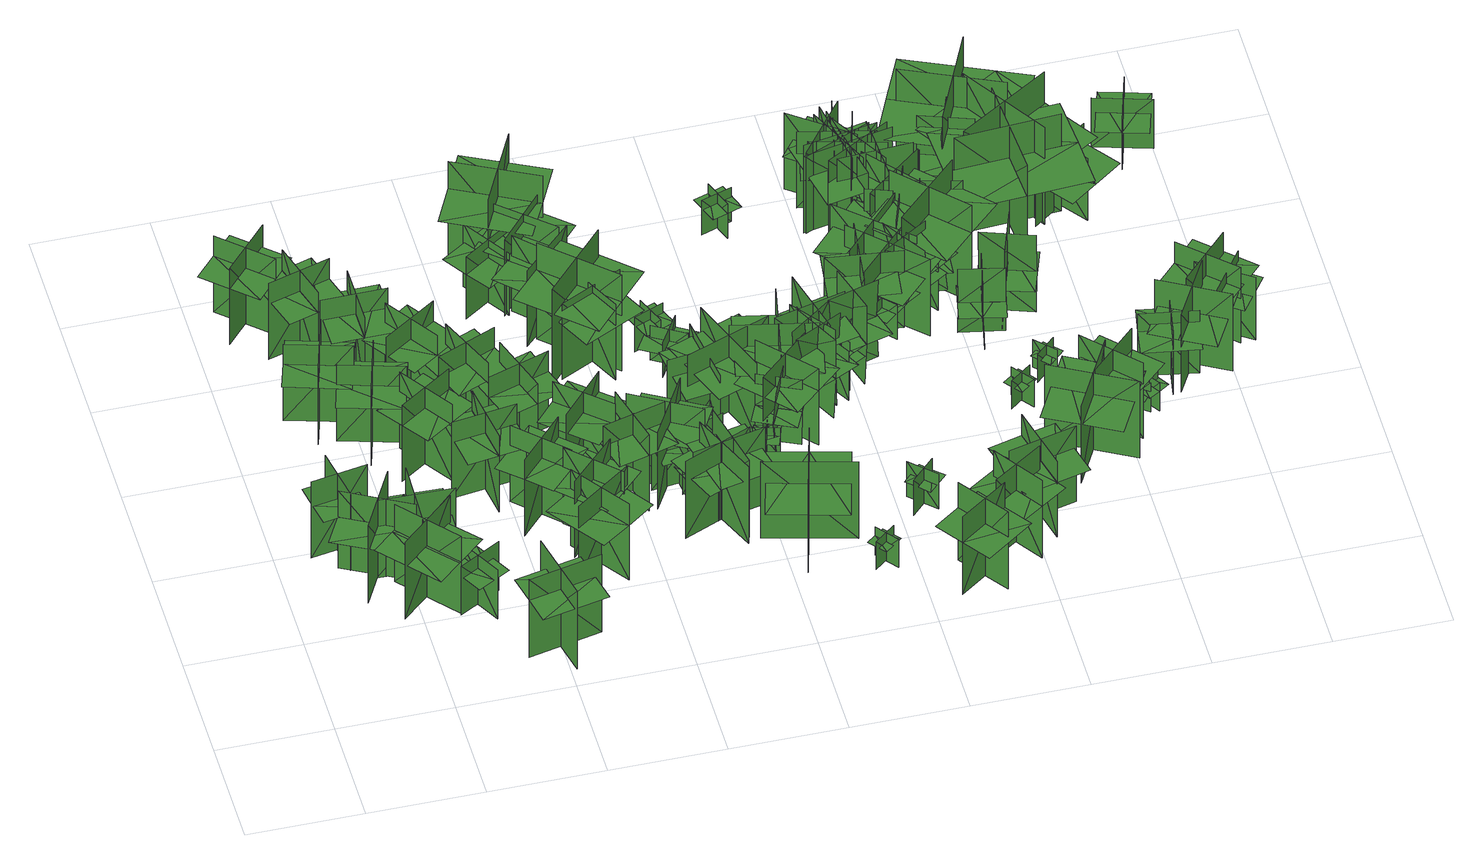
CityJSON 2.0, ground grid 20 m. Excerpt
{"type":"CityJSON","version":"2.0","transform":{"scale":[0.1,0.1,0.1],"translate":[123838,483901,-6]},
"CityObjects":{
"tree1":{"type":"SolitaryVegetationObject","geometry":[{"type":"MultiSurface","lod":"1","boundaries":[[[0,1,2]],[[0,2,3]],[[4,5,6]],[[4,6,7]],[[8,9,10]],[[8,10,11]],[[8,11,12]],[[8,12,13]]]}]},
"tree2":{"type":"SolitaryVegetationObject","geometry":[{"type":"MultiSurface","lod":"1","boundaries":[[[14,15,16]],[[14,16,17]],[[18,19,20]],[[18,20,21]],[[22,23,24]],[[22,24,25]],[[22,23,26]],[[22,26,27]]]}]},
"tree3":{"type":"SolitaryVegetationObject","geometry":[{"type":"MultiSurface","lod":"1","boundaries":[[[28,29,30]],[[28,30,31]],[[32,33,34]],[[32,34,35]],[[36,37,38]],[[36,38,39]],[[36,37,40]],[[36,40,41]]]}]},
"tree4":{"type":"SolitaryVegetationObject","geometry":[{"type":"MultiSurface","lod":"1","boundaries":[[[42,43,44]],[[42,44,45]],[[46,47,48]],[[46,48,49]],[[50,51,52]],[[50,52,53]],[[50,51,54]],[[50,54,55]]]}]},
"tree5":{"type":"SolitaryVegetationObject","geometry":[{"type":"MultiSurface","lod":"1","boundaries":[[[56,57,58]],[[56,58,59]],[[60,61,62]],[[60,62,63]],[[64,65,66]],[[64,66,67]],[[64,67,68]],[[64,68,69]]]}]},
"tree6":{"type":"SolitaryVegetationObject","geometry":[{"type":"MultiSurface","lod":"1","boundaries":[[[70,71,72]],[[70,72,73]],[[74,75,76]],[[74,76,77]],[[78,79,80]],[[78,80,81]],[[78,82,83]],[[78,83,79]]]}]},
"tree7":{"type":"SolitaryVegetationObject","geometry":[{"type":"MultiSurface","lod":"1","boundaries":[[[84,85,86]],[[84,86,87]],[[88,89,90]],[[88,90,91]],[[92,93,94]],[[92,94,95]],[[92,95,96]],[[92,96,97]]]}]},
"tree8":{"type":"SolitaryVegetationObject","geometry":[{"type":"MultiSurface","lod":"1","boundaries":[[[98,99,100]],[[98,100,101]],[[102,103,104]],[[102,104,105]],[[106,107,108]],[[106,108,109]],[[106,109,110]],[[106,110,111]]]}]},
"tree9":{"type":"SolitaryVegetationObject","geometry":[{"type":"MultiSurface","lod":"1","boundaries":[[[112,113,114]],[[112,114,115]],[[116,117,118]],[[116,118,119]],[[120,121,122]],[[120,122,123]],[[120,123,124]],[[120,124,125]]]}]},
"tree10":{"type":"SolitaryVegetationObject","geometry":[{"type":"MultiSurface","lod":"1","boundaries":[[[126,127,128]],[[126,128,129]],[[130,131,132]],[[130,132,133]],[[134,135,136]],[[134,136,137]],[[134,138,139]],[[134,139,135]]]}]},
"tree11":{"type":"SolitaryVegetationObject","geometry":[{"type":"MultiSurface","lod":"1","boundaries":[[[140,141,142]],[[140,142,143]],[[144,145,146]],[[144,146,147]],[[148,149,150]],[[148,150,151]],[[148,151,152]],[[148,152,153]]]}]},
"tree12":{"type":"SolitaryVegetationObject","geometry":[{"type":"MultiSurface","lod":"1","boundaries":[[[154,155,156]],[[154,156,157]],[[158,159,160]],[[158,160,161]],[[162,163,164]],[[162,164,165]],[[162,165,166]],[[162,166,167]]]}]},
"tree13":{"type":"SolitaryVegetationObject","geometry":[{"type":"MultiSurface","lod":"1","boundaries":[[[168,169,170]],[[168,170,171]],[[172,173,174]],[[172,174,175]],[[176,177,178]],[[176,178,179]],[[176,179,180]],[[176,180,181]]]}]},
"tree14":{"type":"SolitaryVegetationObject","geometry":[{"type":"MultiSurface","lod":"1","boundaries":[[[182,183,184]],[[182,184,185]],[[186,187,188]],[[186,188,189]],[[190,191,192]],[[190,192,193]],[[190,193,194]],[[190,194,195]]]}]},
"tree15":{"type":"SolitaryVegetationObject","geometry":[{"type":"MultiSurface","lod":"1","boundaries":[[[196,197,198]],[[196,198,199]],[[200,201,202]],[[200,202,203]],[[204,205,206]],[[204,206,207]],[[204,207,208]],[[204,208,209]]]}]},
"tree16":{"type":"SolitaryVegetationObject","geometry":[{"type":"MultiSurface","lod":"1","boundaries":[[[210,211,212]],[[210,212,213]],[[214,215,216]],[[214,216,217]],[[218,219,220]],[[218,220,221]],[[218,221,222]],[[218,222,223]]]}]},
"tree17":{"type":"SolitaryVegetationObject","geometry":[{"type":"MultiSurface","lod":"1","boundaries":[[[224,225,226]],[[224,226,227]],[[228,229,230]],[[228,230,231]],[[232,233,234]],[[232,234,235]],[[232,235,236]],[[232,236,237]]]}]},
"tree18":{"type":"SolitaryVegetationObject","geometry":[{"type":"MultiSurface","lod":"1","boundaries":[[[238,239,240]],[[238,240,241]],[[242,243,244]],[[242,244,245]],[[246,247,248]],[[246,248,249]],[[246,249,250]],[[246,250,251]]]}]},
"tree19":{"type":"SolitaryVegetationObject","geometry":[{"type":"MultiSurface","lod":"1","boundaries":[[[252,253,254]],[[252,254,255]],[[256,257,258]],[[256,258,259]],[[260,261,262]],[[260,262,263]],[[260,263,264]],[[260,264,265]]]}]},
"tree20":{"type":"SolitaryVegetationObject","geometry":[{"type":"MultiSurface","lod":"1","boundaries":[[[266,267,268]],[[266,268,269]],[[270,271,272]],[[270,272,273]],[[274,275,276]],[[274,276,277]],[[274,277,278]],[[274,278,279]]]}]},
"tree21":{"type":"SolitaryVegetationObject","geometry":[{"type":"MultiSurface","lod":"1","boundaries":[[[280,281,282]],[[280,282,283]],[[284,285,286]],[[284,286,287]],[[288,289,290]],[[288,290,291]],[[288,291,292]],[[288,292,293]]]}]},
"tree22":{"type":"SolitaryVegetationObject","geometry":[{"type":"MultiSurface","lod":"1","boundaries":[[[294,295,296]],[[294,296,297]],[[298,299,300]],[[298,300,301]],[[302,303,304]],[[302,304,305]],[[302,305,306]],[[302,306,307]]]}]},
"tree23":{"type":"SolitaryVegetationObject","geometry":[{"type":"MultiSurface","lod":"1","boundaries":[[[308,309,310]],[[308,310,311]],[[312,313,314]],[[312,314,315]],[[316,317,318]],[[316,318,319]],[[316,320,321]],[[316,321,317]]]}]},
"tree24":{"type":"SolitaryVegetationObject","geometry":[{"type":"MultiSurface","lod":"1","boundaries":[[[322,323,324]],[[322,324,325]],[[326,327,328]],[[326,328,329]],[[330,331,332]],[[330,332,333]],[[330,334,335]],[[330,335,331]]]}]},
"tree25":{"type":"SolitaryVegetationObject","geometry":[{"type":"MultiSurface","lod":"1","boundaries":[[[336,337,338]],[[336,338,339]],[[340,341,342]],[[340,342,343]],[[344,345,346]],[[344,346,347]],[[344,347,348]],[[344,348,349]]]}]},
"tree26":{"type":"SolitaryVegetationObject","geometry":[{"type":"MultiSurface","lod":"1","boundaries":[[[350,351,352]],[[350,352,353]],[[354,355,356]],[[354,356,357]],[[358,359,360]],[[358,360,361]],[[358,361,362]],[[358,362,363]]]}]},
"tree27":{"type":"SolitaryVegetationObject","geometry":[{"type":"MultiSurface","lod":"1","boundaries":[[[364,365,366]],[[364,366,367]],[[368,369,370]],[[368,370,371]],[[372,373,374]],[[372,374,375]],[[372,375,376]],[[372,376,377]]]}]},
"tree28":{"type":"SolitaryVegetationObject","geometry":[{"type":"MultiSurface","lod":"1","boundaries":[[[378,379,380]],[[378,380,381]],[[382,383,384]],[[382,384,385]],[[386,387,388]],[[386,388,389]],[[386,390,391]],[[386,391,387]]]}]},
"tree29":{"type":"SolitaryVegetationObject","geometry":[{"type":"MultiSurface","lod":"1","boundaries":[[[392,393,394]],[[392,394,395]],[[396,397,398]],[[396,398,399]],[[400,401,402]],[[400,402,403]],[[400,403,404]],[[400,404,405]]]}]},
"tree30":{"type":"SolitaryVegetationObject","geometry":[{"type":"MultiSurface","lod":"1","boundaries":[[[406,407,408]],[[406,408,409]],[[410,411,412]],[[410,412,413]],[[414,415,416]],[[414,416,417]],[[414,417,418]],[[414,418,419]]]}]},
"tree31":{"type":"SolitaryVegetationObject","geometry":[{"type":"MultiSurface","lod":"1","boundaries":[[[420,421,422]],[[420,422,423]],[[424,425,426]],[[424,426,427]],[[428,429,430]],[[428,430,431]],[[428,431,432]],[[428,432,433]]]}]},
"tree32":{"type":"SolitaryVegetationObject","geometry":[{"type":"MultiSurface","lod":"1","boundaries":[[[434,435,436]],[[434,436,437]],[[438,439,440]],[[438,440,441]],[[442,443,444]],[[442,444,445]],[[442,445,446]],[[442,446,447]]]}]},
"tree33":{"type":"SolitaryVegetationObject","geometry":[{"type":"MultiSurface","lod":"1","boundaries":[[[448,449,450]],[[448,450,451]],[[452,453,454]],[[452,454,455]],[[456,457,458]],[[456,458,459]],[[456,460,461]],[[456,461,457]]]}]},
"tree34":{"type":"SolitaryVegetationObject","geometry":[{"type":"MultiSurface","lod":"1","boundaries":[[[462,463,464]],[[462,464,465]],[[466,467,468]],[[466,468,469]],[[470,471,472]],[[470,472,473]],[[470,473,474]],[[470,474,475]]]}]},
"tree35":{"type":"SolitaryVegetationObject","geometry":[{"type":"MultiSurface","lod":"1","boundaries":[[[476,477,478]],[[476,478,479]],[[480,481,482]],[[480,482,483]],[[484,485,486]],[[484,486,487]],[[484,487,488]],[[484,488,489]]]}]},
"tree36":{"type":"SolitaryVegetationObject","geometry":[{"type":"MultiSurface","lod":"1","boundaries":[[[490,491,492]],[[490,492,493]],[[494,495,496]],[[494,496,497]],[[498,499,500]],[[498,500,501]],[[498,501,502]],[[498,502,503]]]}]},
"tree37":{"type":"SolitaryVegetationObject","geometry":[{"type":"MultiSurface","lod":"1","boundaries":[[[504,505,506]],[[504,506,507]],[[508,509,510]],[[508,510,511]],[[512,513,514]],[[512,514,515]],[[512,515,516]],[[512,516,517]]]}]},
"tree38":{"type":"SolitaryVegetationObject","geometry":[{"type":"MultiSurface","lod":"1","boundaries":[[[518,519,520]],[[518,520,521]],[[522,523,524]],[[522,524,525]],[[526,527,528]],[[526,528,529]],[[526,529,530]],[[526,530,531]]]}]},
"tree39":{"type":"SolitaryVegetationObject","geometry":[{"type":"MultiSurface","lod":"1","boundaries":[[[532,533,534]],[[532,534,535]],[[536,537,538]],[[536,538,539]],[[540,541,542]],[[540,542,543]],[[540,543,544]],[[540,544,545]]]}]},
"tree40":{"type":"SolitaryVegetationObject","geometry":[{"type":"MultiSurface","lod":"1","boundaries":[[[546,547,548]],[[546,548,549]],[[550,551,552]],[[550,552,553]],[[554,555,556]],[[554,556,557]],[[554,557,558]],[[554,558,559]]]}]},
"tree41":{"type":"SolitaryVegetationObject","geometry":[{"type":"MultiSurface","lod":"1","boundaries":[[[560,561,562]],[[560,562,563]],[[564,565,566]],[[564,566,567]],[[568,569,570]],[[568,570,571]],[[568,571,572]],[[568,572,573]]]}]},
"tree42":{"type":"SolitaryVegetationObject","geometry":[{"type":"MultiSurface","lod":"1","boundaries":[[[574,575,576]],[[574,576,577]],[[578,579,580]],[[578,580,581]],[[582,583,579]],[[582,579,578]],[[584,585,575]],[[584,575,574]],[[574,575,586]],[[574,586,587]],[[574,588,589]],[[574,589,575]]]}]},
"tree43":{"type":"SolitaryVegetationObject","geometry":[{"type":"MultiSurface","lod":"1","boundaries":[[[590,591,592]],[[590,592,593]],[[594,595,596]],[[594,596,597]],[[598,599,600]],[[598,600,601]],[[598,601,602]],[[598,602,603]]]}]},
"tree44":{"type":"SolitaryVegetationObject","geometry":[{"type":"MultiSurface","lod":"1","boundaries":[[[604,605,606]],[[604,606,607]],[[608,609,610]],[[608,610,611]],[[612,613,614]],[[612,614,615]],[[612,615,616]],[[612,616,617]]]}]},
"tree45":{"type":"SolitaryVegetationObject","geometry":[{"type":"MultiSurface","lod":"1","boundaries":[[[618,619,620]],[[618,620,621]],[[622,623,624]],[[622,624,625]],[[626,627,628]],[[626,628,629]],[[626,629,630]],[[626,630,631]]]}]},
"tree46":{"type":"SolitaryVegetationObject","geometry":[{"type":"MultiSurface","lod":"1","boundaries":[[[632,633,634]],[[632,634,635]],[[636,637,638]],[[636,638,639]],[[640,641,637]],[[640,637,636]],[[642,643,633]],[[642,633,632]],[[632,633,644]],[[632,644,645]],[[632,646,647]],[[632,647,633]]]}]},
"tree47":{"type":"SolitaryVegetationObject","geometry":[{"type":"MultiSurface","lod":"1","boundaries":[[[648,649,650]],[[648,650,651]],[[652,653,654]],[[652,654,655]],[[656,657,653]],[[656,653,652]],[[658,659,649]],[[658,649,648]],[[648,649,660]],[[648,660,661]],[[648,662,663]],[[648,663,649]]]}]},
"tree48":{"type":"SolitaryVegetationObject","geometry":[{"type":"MultiSurface","lod":"1","boundaries":[[[664,665,666]],[[664,666,667]],[[668,669,670]],[[668,670,671]],[[672,673,674]],[[672,674,675]],[[672,675,676]],[[672,676,677]]]}]},
"tree49":{"type":"SolitaryVegetationObject","geometry":[{"type":"MultiSurface","lod":"1","boundaries":[[[678,679,680]],[[678,680,681]],[[682,683,684]],[[682,684,685]],[[686,687,688]],[[686,688,689]],[[686,690,691]],[[686,691,687]]]}]},
"tree50":{"type":"SolitaryVegetationObject","geometry":[{"type":"MultiSurface","lod":"1","boundaries":[[[692,693,694]],[[692,694,695]],[[696,697,698]],[[696,698,699]],[[700,701,702]],[[700,702,703]],[[700,703,704]],[[700,704,705]]]}]},
"tree51":{"type":"SolitaryVegetationObject","geometry":[{"type":"MultiSurface","lod":"1","boundaries":[[[706,707,708]],[[706,708,709]],[[710,711,712]],[[710,712,713]],[[714,715,716]],[[714,716,717]],[[714,718,719]],[[714,719,715]]]}]},
"tree52":{"type":"SolitaryVegetationObject","geometry":[{"type":"MultiSurface","lod":"1","boundaries":[[[720,721,722]],[[720,722,723]],[[724,725,726]],[[724,726,727]],[[728,729,730]],[[728,730,731]],[[728,731,732]],[[728,732,733]]]}]},
"tree53":{"type":"SolitaryVegetationObject","geometry":[{"type":"MultiSurface","lod":"1","boundaries":[[[734,735,736]],[[734,736,737]],[[738,739,740]],[[738,740,741]],[[742,743,744]],[[742,744,745]],[[742,745,746]],[[742,746,747]]]}]},
"tree54":{"type":"SolitaryVegetationObject","geometry":[{"type":"MultiSurface","lod":"1","boundaries":[[[748,749,750]],[[748,750,751]],[[752,753,754]],[[752,754,755]],[[756,757,753]],[[756,753,752]],[[758,759,749]],[[758,749,748]],[[748,749,760]],[[748,760,761]],[[748,762,763]],[[748,763,749]]]}]},
"tree55":{"type":"SolitaryVegetationObject","geometry":[{"type":"MultiSurface","lod":"1","boundaries":[[[764,765,766]],[[764,766,767]],[[768,769,770]],[[768,770,771]],[[772,773,774]],[[772,774,775]],[[772,776,777]],[[772,777,773]]]}]},
"tree56":{"type":"SolitaryVegetationObject","geometry":[{"type":"MultiSurface","lod":"1","boundaries":[[[778,779,780]],[[778,780,781]],[[782,783,784]],[[782,784,785]],[[786,787,788]],[[786,788,789]],[[786,790,791]],[[786,791,787]]]}]},
"tree57":{"type":"SolitaryVegetationObject","geometry":[{"type":"MultiSurface","lod":"1","boundaries":[[[792,793,794]],[[792,794,795]],[[796,797,798]],[[796,798,799]],[[800,801,802]],[[800,802,803]],[[800,803,804]],[[800,804,805]]]}]},
"tree58":{"type":"SolitaryVegetationObject","geometry":[{"type":"MultiSurface","lod":"1","boundaries":[[[806,807,808]],[[806,808,809]],[[810,811,812]],[[810,812,813]],[[814,815,816]],[[814,816,817]],[[814,817,818]],[[814,818,819]]]}]},
"tree59":{"type":"SolitaryVegetationObject","geometry":[{"type":"MultiSurface","lod":"1","boundaries":[[[820,821,822]],[[820,822,823]],[[824,825,826]],[[824,826,827]],[[828,829,830]],[[828,830,831]],[[828,831,832]],[[828,832,833]]]}]},
"tree60":{"type":"SolitaryVegetationObject","geometry":[{"type":"MultiSurface","lod":"1","boundaries":[[[834,835,836]],[[834,836,837]],[[838,839,840]],[[838,840,841]],[[842,843,844]],[[842,844,845]],[[842,845,846]],[[842,846,847]]]}]},
"tree61":{"type":"SolitaryVegetationObject","geometry":[{"type":"MultiSurface","lod":"1","boundaries":[[[848,849,850]],[[848,850,851]],[[852,853,854]],[[852,854,855]],[[856,857,853]],[[856,853,852]],[[858,859,849]],[[858,849,848]],[[848,849,860]],[[848,860,861]],[[848,862,863]],[[848,863,849]]]}]},
"tree62":{"type":"SolitaryVegetationObject","geometry":[{"type":"MultiSurface","lod":"1","boundaries":[[[864,865,866]],[[864,866,867]],[[868,869,870]],[[868,870,871]],[[872,873,869]],[[872,869,868]],[[874,875,865]],[[874,865,864]],[[864,865,876]],[[864,876,877]],[[864,878,879]],[[864,879,865]]]}]},
"tree63":{"type":"SolitaryVegetationObject","geometry":[{"type":"MultiSurface","lod":"1","boundaries":[[[880,881,882]],[[880,882,883]],[[884,885,886]],[[884,886,887]],[[888,889,890]],[[888,890,891]],[[888,891,892]],[[888,892,893]]]}]},
"tree64":{"type":"SolitaryVegetationObject","geometry":[{"type":"MultiSurface","lod":"1","boundaries":[[[894,895,896]],[[894,896,897]],[[898,899,900]],[[898,900,901]],[[902,903,904]],[[902,904,905]],[[902,905,906]],[[902,906,907]]]}]},
"tree65":{"type":"SolitaryVegetationObject","geometry":[{"type":"MultiSurface","lod":"1","boundaries":[[[908,909,910]],[[908,910,911]],[[912,913,914]],[[912,914,915]],[[916,917,918]],[[916,918,919]],[[916,919,920]],[[916,920,921]]]}]},
"tree66":{"type":"SolitaryVegetationObject","geometry":[{"type":"MultiSurface","lod":"1","boundaries":[[[922,923,924]],[[922,924,925]],[[926,927,928]],[[926,928,929]],[[930,931,932]],[[930,932,933]],[[930,933,934]],[[930,934,935]]]}]},
"tree67":{"type":"SolitaryVegetationObject","geometry":[{"type":"MultiSurface","lod":"1","boundaries":[[[936,937,938]],[[936,938,939]],[[940,941,942]],[[940,942,943]],[[944,945,946]],[[944,946,947]],[[944,947,948]],[[944,948,949]]]}]},
"tree68":{"type":"SolitaryVegetationObject","geometry":[{"type":"MultiSurface","lod":"1","boundaries":[[[950,951,952]],[[950,952,953]],[[954,955,956]],[[954,956,957]],[[958,959,960]],[[958,960,961]],[[958,961,962]],[[958,962,963]]]}]},
"tree69":{"type":"SolitaryVegetationObject","geometry":[{"type":"MultiSurface","lod":"1","boundaries":[[[964,965,966]],[[964,966,967]],[[968,969,970]],[[968,970,971]],[[972,973,974]],[[972,974,975]],[[972,976,977]],[[972,977,973]]]}]},
"tree70":{"type":"SolitaryVegetationObject","geometry":[{"type":"MultiSurface","lod":"1","boundaries":[[[978,979,980]],[[978,980,981]],[[982,983,984]],[[982,984,985]],[[986,987,988]],[[986,988,989]],[[986,989,990]],[[986,990,991]]]}]},
"tree71":{"type":"SolitaryVegetationObject","geometry":[{"type":"MultiSurface","lod":"1","boundaries":[[[992,993,994]],[[992,994,995]],[[996,997,998]],[[996,998,999]],[[1000,1001,1002]],[[1000,1002,1003]],[[1000,1003,1004]],[[1000,1004,1005]]]}]},
"tree72":{"type":"SolitaryVegetationObject","geometry":[{"type":"MultiSurface","lod":"1","boundaries":[[[1006,1007,1008]],[[1006,1008,1009]],[[1010,1011,1012]],[[1010,1012,1013]],[[1014,1015,1011]],[[1014,1011,1010]],[[1016,1017,1007]],[[1016,1007,1006]],[[1006,1007,1018]],[[1006,1018,1019]],[[1006,1020,1021]],[[1006,1021,1007]]]}]},
"tree73":{"type":"SolitaryVegetationObject","geometry":[{"type":"MultiSurface","lod":"1","boundaries":[[[1022,1023,1024]],[[1022,1024,1025]],[[1026,1027,1028]],[[1026,1028,1029]],[[1030,1031,1032]],[[1030,1032,1033]],[[1030,1033,1034]],[[1030,1034,1035]]]}]},
"tree74":{"type":"SolitaryVegetationObject","geometry":[{"type":"MultiSurface","lod":"1","boundaries":[[[1036,1037,1038]],[[1036,1038,1039]],[[1040,1041,1042]],[[1040,1042,1043]],[[1044,1045,1046]],[[1044,1046,1047]],[[1044,1047,1048]],[[1044,1048,1049]]]}]},
"tree75":{"type":"SolitaryVegetationObject","geometry":[{"type":"MultiSurface","lod":"1","boundaries":[[[1050,1051,1052]],[[1050,1052,1053]],[[1054,1055,1056]],[[1054,1056,1057]],[[1058,1059,1060]],[[1058,1060,1061]],[[1058,1061,1062]],[[1058,1062,1063]]]}]},
"tree76":{"type":"SolitaryVegetationObject","geometry":[{"type":"MultiSurface","lod":"1","boundaries":[[[1064,1065,1066]],[[1064,1066,1067]],[[1068,1069,1070]],[[1068,1070,1071]],[[1072,1073,1074]],[[1072,1074,1075]],[[1072,1075,1076]],[[1072,1076,1077]]]}]},
"tree77":{"type":"SolitaryVegetationObject","geometry":[{"type":"MultiSurface","lod":"1","boundaries":[[[1078,1079,1080]],[[1078,1080,1081]],[[1082,1083,1084]],[[1082,1084,1085]],[[1086,1087,1088]],[[1086,1088,1089]],[[1086,1089,1090]],[[1086,1090,1091]]]}]},
"tree78":{"type":"SolitaryVegetationObject","geometry":[{"type":"MultiSurface","lod":"1","boundaries":[[[1092,1093,1094]],[[1092,1094,1095]],[[1096,1097,1098]],[[1096,1098,1099]],[[1100,1101,1097]],[[1100,1097,1096]],[[1102,1103,1093]],[[1102,1093,1092]],[[1092,1093,1104]],[[1092,1104,1105]],[[1092,1106,1107]],[[1092,1107,1093]]]}]},
"tree79":{"type":"SolitaryVegetationObject","geometry":[{"type":"MultiSurface","lod":"1","boundaries":[[[1108,1109,1110]],[[1108,1110,1111]],[[1112,1113,1114]],[[1112,1114,1115]],[[1116,1117,1118]],[[1116,1118,1119]],[[1116,1119,1120]],[[1116,1120,1121]]]}]},
"tree80":{"type":"SolitaryVegetationObject","geometry":[{"type":"MultiSurface","lod":"1","boundaries":[[[1122,1123,1124]],[[1122,1124,1125]],[[1126,1127,1128]],[[1126,1128,1129]],[[1130,1131,1132]],[[1130,1132,1133]],[[1130,1133,1134]],[[1130,1134,1135]]]}]},
"tree81":{"type":"SolitaryVegetationObject","geometry":[{"type":"MultiSurface","lod":"1","boundaries":[[[1136,1137,1138]],[[1136,1138,1139]],[[1140,1141,1142]],[[1140,1142,1143]],[[1144,1145,1146]],[[1144,1146,1147]],[[1144,1147,1148]],[[1144,1148,1149]]]}]},
"tree82":{"type":"SolitaryVegetationObject","geometry":[{"type":"MultiSurface","lod":"1","boundaries":[[[1150,1151,1152]],[[1150,1152,1153]],[[1154,1155,1156]],[[1154,1156,1157]],[[1158,1159,1160]],[[1158,1160,1161]],[[1158,1162,1163]],[[1158,1163,1159]]]}]},
"tree83":{"type":"SolitaryVegetationObject","geometry":[{"type":"MultiSurface","lod":"1","boundaries":[[[1164,1165,1166]],[[1164,1166,1167]],[[1168,1169,1170]],[[1168,1170,1171]],[[1172,1173,1174]],[[1172,1174,1175]],[[1172,1175,1176]],[[1172,1176,1177]]]}]},
"tree84":{"type":"SolitaryVegetationObject","geometry":[{"type":"MultiSurface","lod":"1","boundaries":[[[1178,1179,1180]],[[1178,1180,1181]],[[1182,1183,1184]],[[1182,1184,1185]],[[1186,1187,1183]],[[1186,1183,1182]],[[1188,1189,1179]],[[1188,1179,1178]],[[1178,1179,1190]],[[1178,1190,1191]],[[1178,1192,1193]],[[1178,1193,1179]]]}]},
"tree85":{"type":"SolitaryVegetationObject","geometry":[{"type":"MultiSurface","lod":"1","boundaries":[[[1194,1195,1196]],[[1194,1196,1197]],[[1198,1199,1200]],[[1198,1200,1201]],[[1202,1203,1204]],[[1202,1204,1205]],[[1202,1205,1206]],[[1202,1206,1207]]]}]},
"tree86":{"type":"SolitaryVegetationObject","geometry":[{"type":"MultiSurface","lod":"1","boundaries":[[[1208,1209,1210]],[[1208,1210,1211]],[[1212,1213,1214]],[[1212,1214,1215]],[[1216,1217,1213]],[[1216,1213,1212]],[[1218,1219,1209]],[[1218,1209,1208]],[[1208,1209,1220]],[[1208,1220,1221]],[[1208,1222,1223]],[[1208,1223,1209]]]}]},
"tree87":{"type":"SolitaryVegetationObject","geometry":[{"type":"MultiSurface","lod":"1","boundaries":[[[1224,1225,1226]],[[1224,1226,1227]],[[1228,1229,1230]],[[1228,1230,1231]],[[1232,1233,1234]],[[1232,1234,1235]],[[1232,1235,1236]],[[1232,1236,1237]]]}]},
"tree88":{"type":"SolitaryVegetationObject","geometry":[{"type":"MultiSurface","lod":"1","boundaries":[[[1238,1239,1240]],[[1238,1240,1241]],[[1242,1243,1244]],[[1242,1244,1245]],[[1246,1247,1248]],[[1246,1248,1249]],[[1246,1249,1250]],[[1246,1250,1251]]]}]},
"tree89":{"type":"SolitaryVegetationObject","geometry":[{"type":"MultiSurface","lod":"1","boundaries":[[[1252,1253,1254]],[[1252,1254,1255]],[[1256,1257,1258]],[[1256,1258,1259]],[[1260,1261,1262]],[[1260,1262,1263]],[[1260,1263,1264]],[[1260,1264,1265]]]}]},
"tree90":{"type":"SolitaryVegetationObject","geometry":[{"type":"MultiSurface","lod":"1","boundaries":[[[1266,1267,1268]],[[1266,1268,1269]],[[1270,1271,1272]],[[1270,1272,1273]],[[1274,1275,1276]],[[1274,1276,1277]],[[1274,1277,1278]],[[1274,1278,1279]]]}]},
"tree91":{"type":"SolitaryVegetationObject","geometry":[{"type":"MultiSurface","lod":"1","boundaries":[[[1280,1281,1282]],[[1280,1282,1283]],[[1284,1285,1286]],[[1284,1286,1287]],[[1288,1289,1290]],[[1288,1290,1291]],[[1288,1291,1292]],[[1288,1292,1293]]]}]},
"tree92":{"type":"SolitaryVegetationObject","geometry":[{"type":"MultiSurface","lod":"1","boundaries":[[[1294,1295,1296]],[[1294,1296,1297]],[[1298,1299,1300]],[[1298,1300,1301]],[[1302,1303,1304]],[[1302,1304,1305]],[[1302,1305,1306]],[[1302,1306,1307]]]}]},
"tree93":{"type":"SolitaryVegetationObject","geometry":[{"type":"MultiSurface","lod":"1","boundaries":[[[1308,1309,1310]],[[1308,1310,1311]],[[1312,1313,1314]],[[1312,1314,1315]],[[1316,1317,1318]],[[1316,1318,1319]],[[1316,1320,1321]],[[1316,1321,1317]]]}]},
"tree94":{"type":"SolitaryVegetationObject","geometry":[{"type":"MultiSurface","lod":"1","boundaries":[[[1322,1323,1324]],[[1322,1324,1325]],[[1326,1327,1328]],[[1326,1328,1329]],[[1330,1331,1332]],[[1330,1332,1333]],[[1330,1331,1334]],[[1330,1334,1335]]]}]},
"tree95":{"type":"SolitaryVegetationObject","geometry":[{"type":"MultiSurface","lod":"1","boundaries":[[[1336,1337,1338]],[[1336,1338,1339]],[[1340,1341,1342]],[[1340,1342,1343]],[[1344,1345,1346]],[[1344,1346,1347]],[[1344,1347,1348]],[[1344,1348,1349]]]}]},
"tree96":{"type":"SolitaryVegetationObject","geometry":[{"type":"MultiSurface","lod":"1","boundaries":[[[1350,1351,1352]],[[1350,1352,1353]],[[1354,1355,1356]],[[1354,1356,1357]],[[1358,1359,1360]],[[1358,1360,1361]],[[1358,1361,1362]],[[1358,1362,1363]]]}]},
"tree97":{"type":"SolitaryVegetationObject","geometry":[{"type":"MultiSurface","lod":"1","boundaries":[[[1364,1365,1366]],[[1364,1366,1367]],[[1368,1369,1370]],[[1368,1370,1371]],[[1372,1373,1374]],[[1372,1374,1375]],[[1372,1375,1376]],[[1372,1376,1377]]]}]},
"tree98":{"type":"SolitaryVegetationObject","geometry":[{"type":"MultiSurface","lod":"1","boundaries":[[[1378,1379,1380]],[[1378,1380,1381]],[[1382,1383,1384]],[[1382,1384,1385]],[[1386,1387,1388]],[[1386,1388,1389]],[[1386,1389,1390]],[[1386,1390,1391]]]}]}
},
"vertices":[
[95,435,11],[112,338,11],[112,338,181],[95,435,181],[58,381,11],[58,381,181],[155,398,181],[155,398,11],[61,382,126],[68,341,126],[147,355,126],[140,396,126],[132,437,126],[54,423,126],
[208,287,12],[94,348,12],[94,348,184],[208,287,184],[182,371,12],[121,258,12],[121,258,184],[182,371,184],[210,291,126],[96,352,126],[65,295,126],[179,234,126],[121,398,126],[235,337,126],
[174,294,13],[259,197,13],[259,197,185],[174,294,185],[169,206,13],[265,292,13],[265,292,185],[169,206,185],[170,291,128],[256,195,128],[305,238,128],[219,334,128],[217,160,128],[131,256,128],
[212,372,11],[209,243,11],[209,243,184],[212,372,184],[149,311,11],[278,308,11],[278,308,184],[149,311,184],[208,372,126],[205,243,126],[270,241,126],[273,370,126],[153,244,126],[156,373,126],
[164,735,15],[132,627,15],[132,627,185],[164,735,185],[92,695,15],[200,663,15],[200,663,185],[92,695,185],[92,695,141],[76,644,141],[184,611,141],[200,663,141],[215,715,141],[107,747,141],
[312,168,15],[272,241,15],[272,241,124],[312,168,124],[330,231,15],[258,191,15],[258,191,124],[330,231,124],[309,175,96],[272,241,96],[244,225,96],[280,159,96],[337,190,96],[301,257,96],
[127,967,17],[51,883,17],[51,883,187],[127,967,187],[45,962,17],[128,886,17],[128,886,187],[45,962,187],[45,962,142],[8,922,142],[92,846,142],[128,886,142],[165,927,142],[81,1002,142],
[234,668,15],[203,560,15],[203,560,185],[234,668,185],[163,628,15],[271,597,15],[271,597,185],[163,628,185],[163,628,141],[148,576,141],[256,545,141],[271,597,141],[286,649,141],[178,680,141],
[103,834,17],[211,866,17],[211,866,187],[103,834,187],[175,795,17],[143,903,17],[143,903,187],[175,795,187],[175,795,142],[227,811,142],[195,919,142],[143,903,142],[91,888,142],[124,780,142],
[468,106,7],[341,78,7],[341,78,180],[468,106,180],[381,160,7],[409,33,7],[409,33,180],[381,160,180],[457,103,135],[341,78,135],[352,28,135],[468,53,135],[446,153,135],[330,128,135],
[320,494,15],[257,587,15],[257,587,185],[320,494,185],[335,575,15],[242,512,15],[242,512,185],[335,575,185],[335,575,140],[304,620,140],[211,556,140],[242,512,140],[273,467,140],[366,530,140],
[174,777,16],[286,778,16],[286,778,186],[174,777,186],[233,720,16],[232,832,16],[232,832,186],[233,720,186],[233,720,142],[287,720,142],[286,833,142],[232,832,142],[178,832,142],[178,719,142],
[309,455,14],[421,471,14],[421,471,184],[309,455,184],[375,406,14],[359,517,14],[359,517,184],[375,406,184],[375,406,140],[429,413,140],[413,525,140],[359,517,140],[306,510,140],[322,398,140],
[255,668,16],[349,731,16],[349,731,186],[255,668,186],[336,653,16],[273,746,16],[273,746,186],[336,653,186],[336,653,141],[381,684,141],[318,777,141],[273,746,141],[228,716,141],[291,623,141],
[398,425,14],[480,347,14],[480,347,184],[398,425,184],[401,343,14],[478,425,14],[478,425,184],[401,343,184],[401,343,140],[440,306,140],[518,387,140],[478,425,140],[439,462,140],[361,380,140],
[399,572,16],[355,675,16],[355,675,186],[399,572,186],[429,648,16],[326,604,16],[326,604,186],[429,648,186],[429,648,141],[408,698,141],[304,654,141],[326,604,141],[347,554,141],[450,598,141],
[459,220,12],[558,291,12],[558,291,182],[459,220,182],[539,206,12],[468,305,12],[468,305,182],[539,206,182],[539,206,134],[588,242,134],[518,341,134],[468,305,134],[418,270,134],[489,171,134],
[467,275,14],[546,356,14],[546,356,184],[467,275,184],[549,277,14],[468,356,14],[468,356,184],[549,277,184],[549,277,140],[587,315,140],[506,394,140],[468,356,140],[431,317,140],[511,238,140],
[429,612,16],[464,505,16],[464,505,186],[429,612,186],[392,539,16],[499,574,16],[499,574,186],[392,539,186],[392,539,141],[409,487,141],[516,523,141],[499,574,141],[482,625,141],[375,590,141],
[491,425,16],[566,509,16],[566,509,186],[491,425,186],[573,430,16],[489,505,16],[489,505,186],[573,430,186],[573,430,141],[609,471,141],[524,545,141],[489,505,141],[453,464,141],[537,390,141],
[651,415,16],[542,386,16],[542,386,186],[651,415,186],[580,456,16],[608,347,16],[608,347,186],[580,456,186],[580,456,141],[527,442,141],[556,333,141],[608,347,141],[661,361,141],[632,470,141],
[504,845,9],[449,928,9],[449,928,148],[504,845,148],[518,910,9],[435,854,9],[435,854,148],[518,910,148],[518,910,109],[490,951,109],[407,896,109],[435,854,109],[463,813,109],[545,869,109],
[597,453,10],[710,387,10],[710,387,182],[597,453,182],[624,354,10],[690,466,10],[690,466,182],[624,354,182],[607,447,138],[710,387,138],[736,432,138],[633,492,138],[581,403,138],[684,343,138],
[625,395,13],[707,405,13],[707,405,122],[625,395,122],[677,355,13],[667,437,13],[667,437,122],[677,355,122],[632,396,94],[707,405,94],[703,438,94],[628,428,94],[636,364,94],[711,373,94],
[514,770,8],[601,855,8],[601,855,177],[514,770,177],[595,769,8],[510,855,8],[510,855,177],[595,769,177],[595,769,130],[638,811,130],[553,898,130],[510,855,130],[466,812,130],[552,726,130],
[482,896,9],[551,1035,9],[551,1035,224],[482,896,224],[580,928,9],[442,998,9],[442,998,224],[580,928,224],[580,928,164],[615,998,164],[476,1067,164],[442,998,164],[407,928,164],[545,859,164],
[670,371,16],[711,386,16],[711,386,77],[670,371,77],[696,358,16],[681,400,16],[681,400,77],[696,358,77],[696,358,60],[717,365,60],[702,407,60],[681,400,60],[661,392,60],[675,351,60],
[650,274,14],[769,325,14],[769,325,186],[650,274,186],[745,237,14],[694,356,14],[694,356,186],[745,237,186],[660,278,141],[769,325,141],[748,373,141],[639,325,141],[680,231,141],[789,278,141],
[577,937,10],[496,845,10],[496,845,180],[577,937,180],[496,932,10],[587,852,10],[587,852,180],[496,932,180],[496,932,132],[456,886,132],[547,806,132],[587,852,132],[627,897,132],[536,978,132],
[637,790,5],[532,676,5],[532,676,220],[637,790,220],[534,786,5],[648,681,5],[648,681,220],[534,786,220],[534,786,160],[481,729,160],[596,624,160],[648,681,160],[700,738,160],[586,843,160],
[633,661,7],[579,770,7],[579,770,176],[633,661,176],[659,737,7],[550,684,7],[550,684,176],[659,737,176],[659,737,129],[633,792,129],[523,739,129],[550,684,129],[577,629,129],[686,683,129],
[711,297,16],[740,369,16],[740,369,124],[711,297,124],[758,317,16],[686,346,16],[686,346,124],[758,317,124],[758,317,93],[773,353,93],[701,382,93],[686,346,93],[672,310,93],[744,281,93],
[721,378,14],[749,251,14],[749,251,186],[721,378,186],[667,291,14],[793,319,14],[793,319,186],[667,291,186],[724,367,142],[749,251,142],[799,262,142],[774,378,142],[673,356,142],[699,240,142],
[730,385,14],[703,458,14],[703,458,121],[730,385,121],[752,432,14],[679,405,14],[679,405,121],[752,432,121],[752,432,91],[738,468,91],[666,441,91],[679,405,91],[693,369,91],[765,395,91],
[919,205,14],[767,245,14],[767,245,185],[919,205,185],[861,301,14],[821,149,14],[821,149,185],[861,301,185],[860,295,137],[793,313,137],[756,173,137],[823,155,137],[889,138,137],[926,278,137],
[688,543,9],[816,560,9],[816,560,149],[688,543,149],[762,488,9],[744,615,9],[744,615,149],[762,488,149],[761,493,110],[817,501,110],[801,618,110],[745,610,110],[689,603,110],[705,485,110],
[730,735,9],[678,714,9],[678,714,86],[730,735,86],[696,750,9],[717,698,9],[717,698,86],[696,750,86],[696,750,65],[670,739,65],[691,688,65],[717,698,65],[742,709,65],[722,760,65],
[707,645,10],[707,645,87],[742,702,87],[742,702,10],[697,689,10],[697,689,87],[752,656,87],[752,656,10],[689,695,62],[671,666,62],[740,624,62],[757,653,62],[775,681,62],[706,723,62],
[761,635,10],[728,591,10],[728,591,86],[761,635,86],[724,630,10],[769,597,10],[769,597,86],[724,630,86],[724,630,65],[708,608,65],[753,575,65],[769,597,65],[785,619,65],[741,652,65],
[817,408,14],[831,450,14],[831,450,75],[817,408,75],[844,421,14],[802,435,14],[802,435,75],[844,421,75],[844,421,58],[851,442,58],[809,456,58],[802,435,58],[795,414,58],[837,400,58],
[715,516,8],[863,572,8],[863,572,179],[715,516,179],[818,471,8],[763,618,8],[763,618,179],[818,471,179],[816,477,131],[880,501,131],[830,636,131],[765,612,131],[701,588,131],[751,453,131],
[816,472,85],[885,440,85],[902,476,85],[833,508,85],[865,491,85],[833,422,85],[837,420,155],[869,489,155],[869,489,14],[837,420,14],[815,469,14],[884,437,14],[885,440,155],[816,472,155],[800,437,85],[869,405,85],
[964,156,16],[928,127,16],[928,127,78],[964,156,78],[935,160,16],[935,160,78],[964,123,78],[964,123,16],[935,160,59],[919,148,59],[943,119,59],[958,131,59],[973,143,59],[950,172,59],
[909,517,12],[819,434,12],[819,434,182],[909,517,182],[828,521,12],[910,431,12],[910,431,182],[828,521,182],[828,521,134],[783,479,134],[865,390,134],[910,431,134],[955,472,134],[873,562,134],
[889,626,11],[858,471,11],[858,471,182],[889,626,182],[796,563,11],[950,531,11],[950,531,182],[796,563,182],[802,561,135],[789,494,135],[930,465,135],[944,533,135],[958,600,135],[816,629,135],
[910,567,100],[952,484,100],[995,505,101],[953,589,101],[972,548,100],[888,506,100],[891,501,186],[974,543,186],[974,543,15],[891,501,15],[906,566,15],[948,482,15],[952,484,186],[910,567,186],[868,546,101],[909,463,101],
[957,508,100],[901,583,100],[862,553,100],[918,479,100],[892,516,100],[967,572,100],[964,576,185],[889,520,185],[889,520,14],[964,576,14],[960,510,14],[904,585,14],[901,583,185],[957,508,185],[995,536,100],[939,611,100],
[952,521,13],[921,645,13],[921,645,184],[952,521,184],[994,592,13],[994,592,184],[870,560,184],[870,560,13],[994,592,130],[980,644,130],[881,618,130],[895,567,130],[908,515,130],[1007,540,130],
[1064,128,4],[1125,43,4],[1125,43,177],[1064,128,177],[1051,49,4],[1136,110,4],[1136,110,177],[1051,49,177],[1051,49,121],[1136,110,121],[1103,156,121],[1018,95,121],[1084,2,121],[1169,63,121],
[1059,237,16],[1017,278,16],[1017,278,94],[1059,237,94],[1058,274,16],[1058,274,94],[1017,233,94],[1017,233,16],[1058,274,69],[1041,291,69],[1008,258,69],[1026,241,69],[1043,224,69],[1076,257,69],
[932,528,15],[990,561,15],[990,561,125],[932,528,125],[981,515,15],[949,573,15],[949,573,125],[981,515,125],[981,515,89],[949,573,89],[917,555,89],[950,497,89],[1013,533,89],[980,591,89],
[939,550,14],[1006,590,14],[1006,590,122],[939,550,122],[989,538,14],[949,604,14],[949,604,122],[989,538,122],[989,538,92],[1022,557,92],[983,624,92],[949,604,92],[916,584,92],[956,518,92],
[901,964,11],[848,946,11],[848,946,88],[901,964,88],[867,980,11],[886,928,11],[886,928,88],[867,980,88],[867,980,67],[841,971,67],[860,919,67],[886,928,67],[912,937,67],[894,990,67],
[994,640,98],[1020,550,98],[1066,563,98],[1041,653,98],[1051,609,98],[962,584,98],[963,578,184],[1053,604,184],[1053,604,12],[963,578,12],[991,638,12],[1016,549,12],[1020,550,184],[994,640,184],[949,627,98],[974,537,98],
[1195,98,5],[1137,184,5],[1137,184,178],[1195,98,178],[1211,176,5],[1124,118,5],[1124,118,178],[1211,176,178],[1211,176,121],[1124,118,121],[1156,71,121],[1242,129,121],[1179,223,121],[1092,165,121],
[1111,663,8],[982,678,8],[982,678,180],[1111,663,180],[1048,743,8],[1032,614,8],[1032,614,180],[1048,743,180],[1100,664,135],[982,678,135],[976,627,135],[1094,613,135],[1107,715,135],[989,729,135],
[1055,677,11],[1092,636,11],[1092,636,88],[1055,677,88],[1053,641,11],[1094,677,11],[1094,677,88],[1053,641,88],[1053,641,67],[1071,620,67],[1113,656,67],[1094,677,67],[1076,698,67],[1034,661,67],
[1162,182,4],[1280,211,4],[1280,211,173],[1162,182,173],[1231,140,4],[1202,258,4],[1202,258,173],[1231,140,173],[1231,140,126],[1290,154,126],[1261,272,126],[1202,258,126],[1143,243,126],[1172,125,126],
[1033,743,9],[1146,633,9],[1146,633,180],[1033,743,180],[1036,630,9],[1146,743,9],[1146,743,180],[1036,630,180],[1040,635,133],[1089,587,133],[1190,690,133],[1141,738,133],[1092,787,133],[991,683,133],
[1026,684,10],[1133,800,10],[1133,800,180],[1026,684,180],[1138,689,10],[1022,796,10],[1022,796,180],[1138,689,180],[1133,694,133],[1180,744,133],[1074,843,133],[1027,792,133],[980,741,133],[1087,643,133],
[1160,719,97],[1081,669,97],[1107,628,97],[1186,678,97],[1147,655,97],[1097,734,97],[1092,731,182],[1142,652,182],[1142,652,11],[1092,731,11],[1158,722,11],[1079,672,11],[1081,669,182],[1160,719,182],[1134,758,97],[1055,709,97],
[1150,698,82],[1088,744,82],[1065,712,82],[1126,666,82],[1097,689,82],[1143,750,82],[1139,753,152],[1094,692,152],[1094,692,12],[1139,753,12],[1151,700,12],[1090,746,12],[1088,744,152],[1150,698,152],[1173,729,82],[1111,775,82],
[1290,264,7],[1249,246,7],[1249,246,68],[1290,264,68],[1262,275,7],[1280,234,7],[1280,234,68],[1262,275,68],[1262,275,51],[1242,266,51],[1260,225,51],[1280,234,51],[1300,243,51],[1282,284,51],
[1103,939,11],[1002,1016,11],[1002,1016,181],[1103,939,181],[1092,1020,11],[1092,1020,181],[1014,918,181],[1014,918,11],[1092,1020,128],[1050,1052,128],[988,971,128],[1030,939,128],[1072,906,128],[1135,987,128],
[1011,969,11],[1136,940,11],[1136,940,181],[1011,969,181],[1055,899,11],[1055,899,181],[1083,1024,181],[1083,1024,11],[1055,899,127],[1107,888,127],[1130,987,127],[1078,999,127],[1026,1011,127],[1003,911,127],
[1014,935,11],[1140,957,11],[1140,957,182],[1014,935,182],[1082,888,11],[1082,888,182],[1060,1014,182],[1060,1014,11],[1082,888,128],[1134,897,128],[1117,998,128],[1064,989,128],[1011,979,128],[1029,879,128],
[1162,942,10],[1008,911,10],[1008,911,181],[1162,942,181],[1068,1003,10],[1099,849,10],[1099,849,181],[1068,1003,181],[1069,997,133],[1001,983,133],[1030,841,133],[1098,855,133],[1165,869,133],[1136,1011,133],
[1099,883,11],[1047,1000,11],[1047,1000,182],[1099,883,182],[1128,960,11],[1128,960,182],[1011,908,182],[1011,908,11],[1128,960,128],[1106,1008,128],[1012,967,128],[1034,918,128],[1056,869,128],[1149,911,128],
[1172,684,11],[1124,754,11],[1124,754,153],[1172,684,153],[1184,748,11],[1114,700,11],[1114,700,153],[1184,748,153],[1184,748,107],[1114,700,107],[1140,662,107],[1211,709,107],[1158,787,107],[1088,739,107],
[1075,868,11],[1108,991,11],[1108,991,182],[1075,868,182],[1146,908,11],[1146,908,182],[1022,942,182],[1022,942,11],[1146,908,128],[1160,960,128],[1061,987,128],[1047,935,128],[1033,884,128],[1131,857,128],
[1156,850,12],[1114,729,12],[1114,729,182],[1156,850,182],[1083,814,12],[1083,814,182],[1203,772,182],[1203,772,12],[1083,814,128],[1065,764,128],[1161,730,128],[1179,780,128],[1197,831,128],[1100,865,128],
[1165,770,83],[1159,694,83],[1199,690,83],[1205,766,83],[1200,730,83],[1124,736,83],[1124,732,153],[1200,725,153],[1200,725,12],[1124,732,12],[1162,770,12],[1156,694,12],[1159,694,153],[1165,770,153],[1127,773,83],[1121,697,83],
[1267,461,15],[1230,432,15],[1230,432,77],[1267,461,77],[1237,464,15],[1237,464,77],[1266,427,77],[1266,427,15],[1237,464,57],[1222,452,57],[1245,423,57],[1260,435,57],[1275,447,57],[1252,476,57],
[1134,875,12],[1071,987,12],[1071,987,182],[1134,875,182],[1156,954,12],[1156,954,182],[1044,891,182],[1044,891,12],[1156,954,129],[1129,1001,129],[1040,951,129],[1067,904,129],[1093,858,129],[1182,908,129],
[1131,835,12],[1124,963,12],[1124,963,183],[1131,835,183],[1185,897,12],[1185,897,183],[1058,890,183],[1058,890,12],[1185,897,129],[1182,950,129],[1080,944,129],[1083,891,129],[1086,838,129],[1188,843,129],
[1225,801,9],[1114,693,9],[1114,693,225],[1225,801,225],[1122,803,9],[1230,692,9],[1230,692,225],[1122,803,225],[1122,803,164],[1067,749,164],[1175,638,164],[1230,692,164],[1286,746,164],[1178,857,164],
[1181,801,12],[1100,899,12],[1100,899,182],[1181,801,182],[1189,882,12],[1189,882,182],[1090,801,182],[1090,801,12],[1189,882,129],[1155,923,129],[1076,858,129],[1110,817,129],[1144,776,129],[1223,841,129],
[1218,573,88],[1234,648,88],[1195,656,88],[1180,581,88],[1188,617,88],[1263,601,88],[1264,606,158],[1189,621,158],[1189,621,18],[1264,606,18],[1221,572,18],[1237,647,18],[1234,648,158],[1218,573,158],[1256,565,88],[1272,640,88],
[1116,823,12],[1241,793,12],[1241,793,183],[1116,823,183],[1159,753,12],[1159,753,183],[1190,878,183],[1190,878,12],[1159,753,129],[1211,741,129],[1235,840,129],[1184,853,129],[1132,865,129],[1108,766,129],
[1266,360,3],[1404,284,3],[1404,284,174],[1266,360,174],[1299,252,3],[1374,390,3],[1374,390,174],[1299,252,174],[1302,258,127],[1362,225,127],[1431,352,127],[1371,385,127],[1310,418,127],[1241,290,127],
[1185,802,14],[1229,798,14],[1229,798,76],[1185,802,76],[1204,779,14],[1208,823,14],[1208,823,76],[1204,779,76],[1204,779,58],[1226,777,58],[1230,821,58],[1208,823,58],[1186,826,58],[1182,782,58],
[1185,785,13],[1218,842,13],[1218,842,124],[1185,785,124],[1234,798,13],[1177,832,13],[1177,832,124],[1234,798,124],[1234,798,88],[1177,832,88],[1158,800,88],[1216,767,88],[1252,829,88],[1195,863,88],
[1318,483,15],[1286,517,15],[1286,517,77],[1318,483,77],[1319,513,15],[1319,513,77],[1285,481,77],[1285,481,15],[1319,513,57],[1306,527,57],[1279,501,57],[1292,487,57],[1305,473,57],[1332,499,57],
[1295,703,98],[1265,615,98],[1311,599,99],[1341,687,99],[1325,645,98],[1237,676,98],[1235,671,184],[1323,640,184],[1323,640,13],[1235,671,13],[1292,704,13],[1261,616,13],[1265,615,184],[1295,703,184],[1251,718,99],[1220,630,99],
[1420,326,3],[1336,414,3],[1336,414,172],[1420,326,172],[1422,407,3],[1335,323,3],[1335,323,172],[1422,407,172],[1422,407,125],[1380,451,125],[1293,367,125],[1335,323,125],[1377,279,125],[1465,363,125],
[1294,923,99],[1206,954,99],[1189,908,100],[1277,877,100],[1236,894,99],[1267,982,99],[1262,983,185],[1231,895,185],[1231,895,14],[1262,983,14],[1295,926,14],[1207,957,14],[1206,954,185],[1294,923,185],[1309,967,100],[1222,998,100],
[1406,410,6],[1446,379,6],[1446,379,71],[1406,410,71],[1410,379,6],[1410,379,71],[1441,419,71],[1441,419,6],[1410,379,48],[1432,362,48],[1463,402,48],[1441,419,48],[1419,436,48],[1389,396,48],
[1465,406,8],[1427,383,8],[1427,383,70],[1465,406,70],[1436,413,8],[1460,376,8],[1460,376,70],[1436,413,70],[1436,413,52],[1418,402,52],[1441,364,52],[1460,376,52],[1478,387,52],[1455,425,52],
[1311,1067,12],[1311,1067,229],[1234,897,229],[1234,897,12],[1354,948,12],[1354,948,229],[1189,1022,229],[1189,1022,12],[1379,937,159],[1418,1022,159],[1213,1114,159],[1174,1029,159],[1136,943,159],[1341,851,159],
[1326,938,15],[1326,938,232],[1337,752,232],[1337,752,15],[1419,853,15],[1419,853,232],[1239,842,232],[1239,842,15],[1447,854,161],[1441,948,161],[1217,935,161],[1222,841,161],[1228,748,161],[1452,761,161],
[1416,953,15],[1416,953,232],[1258,853,232],[1258,853,15],[1386,830,15],[1386,830,232],[1289,982,232],[1289,982,15],[1401,807,161],[1480,857,161],[1360,1046,161],[1281,996,161],[1202,946,161],[1322,756,161],
[1491,410,5],[1508,508,5],[1508,508,144],[1491,410,144],[1545,448,5],[1447,465,5],[1447,465,144],[1545,448,144],[1545,448,105],[1554,497,105],[1456,514,105],[1447,465,105],[1439,415,105],[1537,399,105],
[1551,534,5],[1507,484,5],[1507,484,115],[1551,534,115],[1500,531,5],[1550,486,5],[1550,486,115],[1500,531,115],[1500,531,79],[1550,486,79],[1574,513,79],[1525,558,79],[1476,504,79],[1526,459,79],
[1569,526,5],[1505,413,5],[1505,413,177],[1569,526,177],[1484,502,5],[1597,439,5],[1597,439,177],[1484,502,177],[1565,528,120],[1502,415,120],[1558,384,120],[1621,496,120],[1456,441,120],[1519,554,120],
[1467,897,19],[1467,897,158],[1370,825,158],[1370,825,19],[1454,817,19],[1454,817,158],[1385,910,158],[1385,910,19],[1464,802,113],[1513,838,113],[1427,954,113],[1379,919,113],[1330,883,113],[1416,767,113],
[1619,586,2],[1535,498,2],[1535,498,171],[1619,586,171],[1538,584,2],[1626,501,2],[1626,501,171],[1538,584,171],[1538,584,124],[1496,540,124],[1584,457,124],[1626,501,124],[1668,545,124],[1579,629,124],
[1650,498,6],[1564,558,6],[1564,558,146],[1650,498,146],[1638,564,6],[1638,564,146],[1578,478,146],[1578,478,6],[1638,564,102],[1602,589,102],[1554,521,102],[1590,496,102],[1625,471,102],[1673,539,102],
[1502,983,16],[1598,955,16],[1598,955,125],[1502,983,125],[1537,920,16],[1565,1017,16],[1565,1017,125],[1537,920,125],[1538,924,94],[1580,912,94],[1606,1000,94],[1564,1013,94],[1522,1025,94],[1496,937,94]
]}
